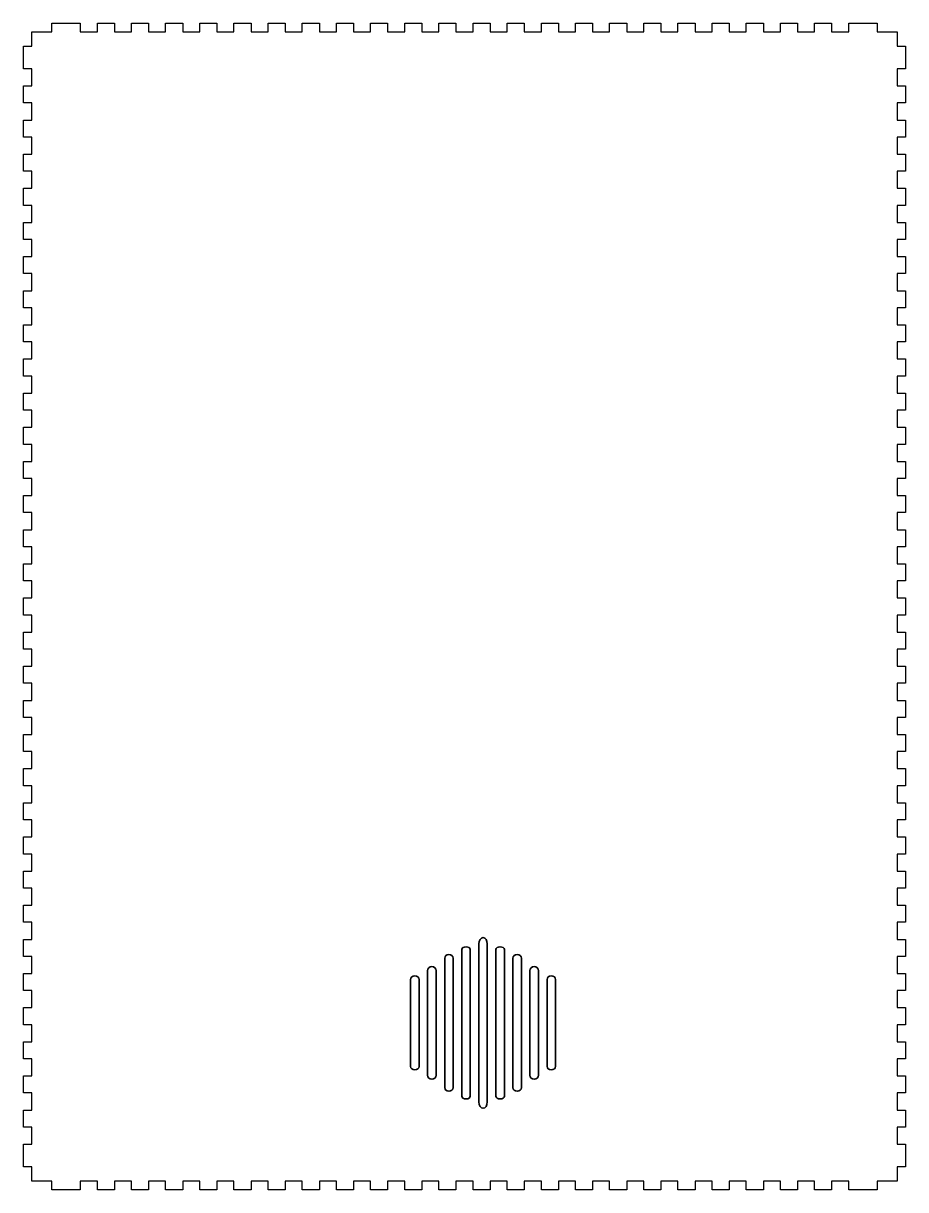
# Model space of a CAD drawing. Header units: inches. Extents: x 4 to 314, y -413 to -3.
import ezdxf

# ---------------------------------------------------------------- set-up
doc = ezdxf.new("R2010")
doc.units = ezdxf.units.IN
doc.header["$MEASUREMENT"] = 0
doc.layers.add('Calque 1', color=7, linetype='Continuous')

# ---------------------------------------------------------------- blocks, each defined once
blk = doc.blocks.new('block 2')
at = {"layer": 'Calque 1', "color": 18, "lineweight": 30, "true_color": 0x010101}
blk.add_lwpolyline([(6.92, -6.18), (13.92, -6.18), (13.92, -3.17), (23.92, -3.17), (23.92, -6.18), (29.92, -6.18), (29.92, -3.17), (35.92, -3.17), (35.92, -6.18), (41.92, -6.18), (41.92, -3.17), (47.92, -3.17), (47.92, -6.18), (53.92, -6.18), (53.92, -3.17), (59.92, -3.17), (59.92, -6.18), (65.92, -6.18), (65.92, -3.17), (71.92, -3.17), (71.92, -6.18), (77.92, -6.18), (77.92, -3.17), (83.92, -3.17), (83.92, -6.18), (89.92, -6.18), (89.92, -3.17), (95.92, -3.17), (95.92, -6.18), (101.92, -6.18), (101.92, -3.17), (107.92, -3.17), (107.92, -6.18), (113.92, -6.18), (113.92, -3.17), (119.92, -3.17), (119.92, -6.18), (125.92, -6.18), (125.92, -3.17), (131.92, -3.17), (131.92, -6.18), (137.92, -6.18), (137.92, -3.17), (143.92, -3.17), (143.92, -6.18), (149.92, -6.18), (149.92, -3.17), (155.92, -3.17), (155.92, -6.18), (161.92, -6.18), (161.92, -3.17), (167.92, -3.17), (167.92, -6.18), (173.92, -6.18), (173.92, -3.17), (179.92, -3.17), (179.92, -6.18), (185.92, -6.18), (185.92, -3.17), (191.92, -3.17), (191.92, -6.18), (197.92, -6.18), (197.92, -3.17), (203.92, -3.17), (203.92, -6.18), (209.92, -6.18), (209.92, -3.17), (215.92, -3.17), (215.92, -6.18), (221.92, -6.18), (221.92, -3.17), (227.92, -3.17), (227.92, -6.18), (233.92, -6.18), (233.92, -3.17), (239.92, -3.17), (239.92, -6.18), (245.92, -6.18), (245.92, -3.17), (251.92, -3.17), (251.92, -6.18), (257.92, -6.18), (257.92, -3.17), (263.92, -3.17), (263.92, -6.18), (269.92, -6.18), (269.92, -3.17), (275.92, -3.17), (275.92, -6.18), (281.92, -6.18), (281.92, -3.17), (287.92, -3.17), (287.92, -6.18), (293.92, -6.18), (293.92, -3.17), (303.92, -3.17), (303.92, -6.18), (310.92, -6.18), (310.92, -11.17), (313.92, -11.17), (313.92, -19.17), (310.92, -19.17), (310.92, -25.17), (313.92, -25.17), (313.92, -31.17), (310.92, -31.17), (310.92, -37.18), (313.92, -37.18), (313.92, -43.17), (310.92, -43.17), (310.92, -49.17), (313.92, -49.17), (313.92, -55.17), (310.92, -55.17), (310.92, -61.17), (313.92, -61.17), (313.92, -67.17), (310.92, -67.17), (310.92, -73.18), (313.92, -73.18), (313.92, -79.17), (310.92, -79.17), (310.92, -85.17), (313.92, -85.17), (313.92, -91.17), (310.92, -91.17), (310.92, -97.18), (313.92, -97.18), (313.92, -103.18), (310.92, -103.18), (310.92, -109.17), (313.92, -109.17), (313.92, -115.17), (310.92, -115.17), (310.92, -121.17), (313.92, -121.17), (313.92, -127.17), (310.92, -127.17), (310.92, -133.18), (313.92, -133.18), (313.92, -139.17), (310.92, -139.17), (310.92, -145.17), (313.92, -145.17), (313.92, -151.17), (310.92, -151.17), (310.92, -157.17), (313.92, -157.17), (313.92, -163.18), (310.92, -163.18), (310.92, -169.18), (313.92, -169.18), (313.92, -175.17), (310.92, -175.17), (310.92, -181.17), (313.92, -181.17), (313.92, -187.17), (310.92, -187.17), (310.92, -193.17), (313.92, -193.17), (313.92, -199.18), (310.92, -199.18), (310.92, -205.17), (313.92, -205.17), (313.92, -211.17), (310.92, -211.17), (310.92, -217.17), (313.92, -217.17), (313.92, -223.17), (310.92, -223.17), (310.92, -229.18), (313.92, -229.18), (313.92, -235.17), (310.92, -235.17), (310.92, -241.17), (313.92, -241.17), (313.92, -247.17), (310.92, -247.17), (310.92, -253.17), (313.92, -253.17), (313.92, -259.17), (310.92, -259.17), (310.92, -265.17), (313.92, -265.17), (313.92, -271.17), (310.92, -271.17), (310.92, -277.17), (313.92, -277.17), (313.92, -283.17), (310.92, -283.17), (310.92, -289.18), (313.92, -289.18), (313.92, -295.18), (310.92, -295.18), (310.92, -301.17), (313.92, -301.17), (313.92, -307.17), (310.92, -307.17), (310.92, -313.17), (313.92, -313.17), (313.92, -319.18), (310.92, -319.18), (310.92, -325.18), (313.92, -325.18), (313.92, -331.17), (310.92, -331.17), (310.92, -337.17), (313.92, -337.17), (313.92, -343.17), (310.92, -343.17), (310.92, -349.17), (313.92, -349.17), (313.92, -355.18), (310.92, -355.18), (310.92, -361.17), (313.92, -361.17), (313.92, -367.17), (310.92, -367.17), (310.92, -373.17), (313.92, -373.17), (313.92, -379.17), (310.92, -379.17), (310.92, -385.17), (313.92, -385.17), (313.92, -391.18), (310.92, -391.18), (310.92, -397.17), (313.92, -397.17), (313.92, -405.17), (310.92, -405.17), (310.92, -410.17), (303.92, -410.17), (303.92, -413.18), (293.92, -413.18), (293.92, -410.17), (287.92, -410.17), (287.92, -413.18), (281.92, -413.18), (281.92, -410.17), (275.92, -410.17), (275.92, -413.18), (269.92, -413.18), (269.92, -410.17), (263.92, -410.17), (263.92, -413.18), (257.92, -413.18), (257.92, -410.17), (251.92, -410.17), (251.92, -413.18), (245.92, -413.18), (245.92, -410.17), (239.92, -410.17), (239.92, -413.18), (233.92, -413.18), (233.92, -410.17), (227.92, -410.17), (227.92, -413.18), (221.92, -413.18), (221.92, -410.17), (215.92, -410.17), (215.92, -413.18), (209.92, -413.18), (209.92, -410.17), (203.92, -410.17), (203.92, -413.18), (197.92, -413.18), (197.92, -410.17), (191.92, -410.17), (191.92, -413.18), (185.92, -413.18), (185.92, -410.17), (179.92, -410.17), (179.92, -413.18), (173.92, -413.18), (173.92, -410.17), (167.92, -410.17), (167.92, -413.18), (161.92, -413.18), (161.92, -410.17), (155.92, -410.17), (155.92, -413.18), (149.92, -413.18), (149.92, -410.17), (143.92, -410.17), (143.92, -413.18), (137.92, -413.18), (137.92, -410.17), (131.92, -410.17), (131.92, -413.18), (125.92, -413.18), (125.92, -410.17), (119.92, -410.17), (119.92, -413.18), (113.92, -413.18), (113.92, -410.17), (107.92, -410.17), (107.92, -413.18), (101.92, -413.18), (101.92, -410.17), (95.92, -410.17), (95.92, -413.18), (89.92, -413.18), (89.92, -410.17), (83.92, -410.17), (83.92, -413.18), (77.92, -413.18), (77.92, -410.17), (71.92, -410.17), (71.92, -413.18), (65.92, -413.18), (65.92, -410.17), (59.92, -410.17), (59.92, -413.18), (53.92, -413.18), (53.92, -410.17), (47.92, -410.17), (47.92, -413.18), (41.92, -413.18), (41.92, -410.17), (35.92, -410.17), (35.92, -413.18), (29.92, -413.18), (29.92, -410.17), (23.92, -410.17), (23.92, -413.18), (13.92, -413.18), (13.92, -410.17), (6.92, -410.17), (6.92, -405.17), (3.92, -405.17), (3.92, -397.17), (6.92, -397.17), (6.92, -391.18), (3.92, -391.18), (3.92, -385.17), (6.92, -385.17), (6.92, -379.17), (3.92, -379.17), (3.92, -373.17), (6.92, -373.17), (6.92, -367.17), (3.92, -367.17), (3.92, -361.17), (6.92, -361.17), (6.92, -355.18), (3.92, -355.18), (3.92, -349.17), (6.92, -349.17), (6.92, -343.17), (3.92, -343.17), (3.92, -337.17), (6.92, -337.17), (6.92, -331.17), (3.92, -331.17), (3.92, -325.18), (6.92, -325.18), (6.92, -319.18), (3.92, -319.18), (3.92, -313.17), (6.92, -313.17), (6.92, -307.17), (3.92, -307.17), (3.92, -301.17), (6.92, -301.17), (6.92, -295.18), (3.92, -295.18), (3.92, -289.18), (6.92, -289.18), (6.92, -283.17), (3.92, -283.17), (3.92, -277.17), (6.92, -277.17), (6.92, -271.17), (3.92, -271.17), (3.92, -265.17), (6.92, -265.17), (6.92, -259.17), (3.92, -259.17), (3.92, -253.17), (6.92, -253.17), (6.92, -247.17), (3.92, -247.17), (3.92, -241.17), (6.92, -241.17), (6.92, -235.17), (3.92, -235.17), (3.92, -229.18), (6.92, -229.18), (6.92, -223.17), (3.92, -223.17), (3.92, -217.17), (6.92, -217.17), (6.92, -211.17), (3.92, -211.17), (3.92, -205.17), (6.92, -205.17), (6.92, -199.18), (3.92, -199.18), (3.92, -193.17), (6.92, -193.17), (6.92, -187.17), (3.92, -187.17), (3.92, -181.17), (6.92, -181.17), (6.92, -175.17), (3.92, -175.17), (3.92, -169.18), (6.92, -169.18), (6.92, -163.18), (3.92, -163.18), (3.92, -157.17), (6.92, -157.17), (6.92, -151.17), (3.92, -151.17), (3.92, -145.17), (6.92, -145.17), (6.92, -139.17), (3.92, -139.17), (3.92, -133.18), (6.92, -133.18), (6.92, -127.17), (3.92, -127.17), (3.92, -121.17), (6.92, -121.17), (6.92, -115.17), (3.92, -115.17), (3.92, -109.17), (6.92, -109.17), (6.92, -103.18), (3.92, -103.18), (3.92, -97.18), (6.92, -97.18), (6.92, -91.17), (3.92, -91.17), (3.92, -85.17), (6.92, -85.17), (6.92, -79.17), (3.92, -79.17), (3.92, -73.18), (6.92, -73.18), (6.92, -67.17), (3.92, -67.17), (3.92, -61.17), (6.92, -61.17), (6.92, -55.17), (3.92, -55.17), (3.92, -49.17), (6.92, -49.17), (6.92, -43.17), (3.92, -43.17), (3.92, -37.18), (6.92, -37.18), (6.92, -31.17), (3.92, -31.17), (3.92, -25.17), (6.92, -25.17), (6.92, -19.17), (3.92, -19.17), (3.92, -11.17), (6.92, -11.17), (6.92, -6.18)], dxfattribs=at)
blk = doc.blocks.new('block 3')
at = {"layer": 'Calque 1', "color": 18, "lineweight": 35, "true_color": 0x010101}
for points in [[(159.45, -327.8), (160.28, -327.8), (160.95, -328.23), (160.95, -328.75), (160.95, -328.75), (160.95, -380.34), (160.95, -380.34), (160.95, -380.86), (160.28, -381.29), (159.45, -381.29), (159.45, -381.29), (159.45, -381.29), (159.45, -381.29), (158.62, -381.29), (157.95, -380.86), (157.95, -380.34), (157.95, -380.34), (157.95, -328.75), (157.95, -328.75), (157.95, -328.23), (158.62, -327.8), (159.45, -327.8), (159.45, -327.8), (159.45, -327.8), (159.45, -327.8)], [(165.44, -324.55), (166.27, -324.55), (166.94, -325.55), (166.94, -326.78), (166.94, -326.78), (166.94, -382.31), (166.94, -382.31), (166.94, -383.55), (166.27, -384.55), (165.44, -384.55), (165.44, -384.55), (165.44, -384.55), (165.44, -384.55), (164.61, -384.55), (163.94, -383.55), (163.94, -382.31), (163.94, -382.31), (163.94, -326.78), (163.94, -326.78), (163.94, -325.55), (164.61, -324.55), (165.44, -324.55), (165.44, -324.55), (165.44, -324.55), (165.44, -324.55)], [(171.44, -327.8), (170.61, -327.8), (169.94, -328.23), (169.94, -328.75), (169.94, -328.75), (169.94, -380.34), (169.94, -380.34), (169.94, -380.86), (170.61, -381.29), (171.44, -381.29), (171.44, -381.29), (171.44, -381.29), (171.44, -381.29), (172.27, -381.29), (172.94, -380.86), (172.94, -380.34), (172.94, -380.34), (172.94, -328.75), (172.94, -328.75), (172.94, -328.23), (172.27, -327.8), (171.44, -327.8), (171.44, -327.8), (171.44, -327.8), (171.44, -327.8)], [(153.45, -330.55), (154.28, -330.55), (154.95, -331.1), (154.95, -331.78), (154.95, -331.78), (154.95, -377.31), (154.95, -377.31), (154.95, -377.99), (154.28, -378.55), (153.45, -378.55), (153.45, -378.55), (153.45, -378.55), (153.45, -378.55), (152.63, -378.55), (151.95, -377.99), (151.95, -377.31), (151.95, -377.31), (151.95, -331.78), (151.95, -331.78), (151.95, -331.1), (152.63, -330.55), (153.45, -330.55), (153.45, -330.55), (153.45, -330.55), (153.45, -330.55)], [(177.43, -330.55), (176.6, -330.55), (175.93, -331.1), (175.93, -331.78), (175.93, -331.78), (175.93, -377.31), (175.93, -377.31), (175.93, -377.99), (176.6, -378.55), (177.43, -378.55), (177.43, -378.55), (177.43, -378.55), (177.43, -378.55), (178.26, -378.55), (178.93, -377.99), (178.93, -377.31), (178.93, -377.31), (178.93, -331.78), (178.93, -331.78), (178.93, -331.1), (178.26, -330.55), (177.43, -330.55), (177.43, -330.55), (177.43, -330.55), (177.43, -330.55)], [(147.46, -334.76), (146.63, -334.76), (145.96, -335.38), (145.96, -336.14), (145.96, -336.14), (145.96, -372.95), (145.96, -372.95), (145.96, -373.71), (146.63, -374.33), (147.46, -374.33), (147.46, -374.33), (147.46, -374.33), (147.46, -374.33), (148.29, -374.33), (148.96, -373.71), (148.96, -372.95), (148.96, -372.95), (148.96, -336.14), (148.96, -336.14), (148.96, -335.38), (148.29, -334.76), (147.46, -334.76), (147.46, -334.76), (147.46, -334.76), (147.46, -334.76)], [(183.42, -334.76), (184.25, -334.76), (184.92, -335.38), (184.92, -336.14), (184.92, -336.14), (184.92, -372.95), (184.92, -372.95), (184.92, -373.71), (184.25, -374.33), (183.42, -374.33), (183.42, -374.33), (183.42, -374.33), (183.42, -374.33), (182.6, -374.33), (181.92, -373.71), (181.92, -372.95), (181.92, -372.95), (181.92, -336.14), (181.92, -336.14), (181.92, -335.38), (182.6, -334.76), (183.42, -334.76), (183.42, -334.76), (183.42, -334.76), (183.42, -334.76)], [(141.47, -338.05), (140.64, -338.05), (139.97, -338.6), (139.97, -339.27), (139.97, -339.27), (139.97, -369.82), (139.97, -369.82), (139.97, -370.49), (140.64, -371.04), (141.47, -371.04), (141.47, -371.04), (141.47, -371.04), (141.47, -371.04), (142.3, -371.04), (142.97, -370.49), (142.97, -369.82), (142.97, -369.82), (142.97, -339.27), (142.97, -339.27), (142.97, -338.6), (142.3, -338.05), (141.47, -338.05), (141.47, -338.05), (141.47, -338.05), (141.47, -338.05)], [(189.42, -338.05), (190.25, -338.05), (190.92, -338.6), (190.92, -339.27), (190.92, -339.27), (190.92, -369.82), (190.92, -369.82), (190.92, -370.49), (190.25, -371.04), (189.42, -371.04), (189.42, -371.04), (189.42, -371.04), (189.42, -371.04), (188.59, -371.04), (187.92, -370.49), (187.92, -369.82), (187.92, -369.82), (187.92, -339.27), (187.92, -339.27), (187.92, -338.6), (188.59, -338.05), (189.42, -338.05), (189.42, -338.05), (189.42, -338.05), (189.42, -338.05)]]:
    blk.add_open_spline(points, degree=3, knots=[0, 0, 0, 0, 1, 1, 1, 2, 2, 2, 3, 3, 3, 4, 4, 4, 5, 5, 5, 6, 6, 6, 7, 7, 7, 8, 8, 8, 8], dxfattribs=at)

msp = doc.modelspace()

# ---------------------------------------------------------------- block references
at = {"layer": 'Calque 1'}
for name in ['block 2', 'block 3']:
    msp.add_blockref(name, (0, 0), dxfattribs=at)

doc.saveas('drawing.dxf')
